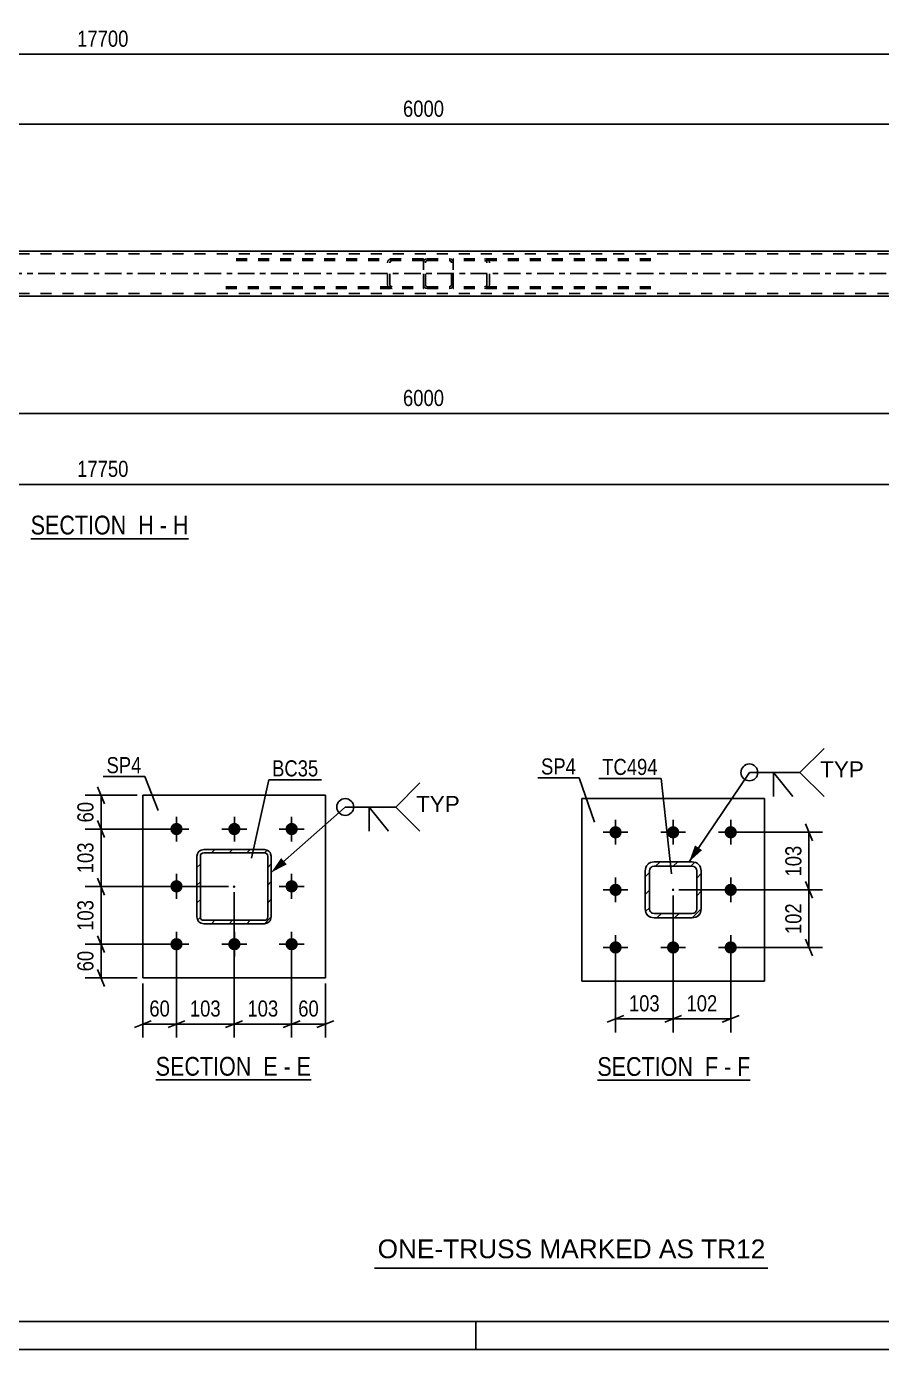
# Model space of a CAD drawing. Header units: millimetres. Extents: x -75 to 766, y -422 to 172.
# Drawn here: x 265.7 to 417.9, y -422.4 to -186.9 of the extents above; entities that cross this region are included whole.
import ezdxf

# ---------------------------------------------------------------- set-up
doc = ezdxf.new("R2010")
doc.units = ezdxf.units.MM
doc.linetypes.add('DXK_LINE_DOT2', pattern=[3.9198, 1.9599, -1.9599])
doc.linetypes.add('DXK_LINE_DOT3', pattern=[5.9187, 2.979, -0.9799, 0.9799, -0.9799])
doc.styles.add('Arial', font='ARIAL.TTF', dxfattribs={"height": 0.2})
doc.styles.add('Arial Narrow', font='ARIALN.TTF', dxfattribs={"height": 0.2})

# ---------------------------------------------------------------- blocks, each defined once
blk = doc.blocks.new('Unknown-386048478-15116')
at = {"color": 5, "linetype": 'Continuous'}
for p, q in [((-70.36, -417.4), (760.64, -417.4)), ((345.64, -422.4), (345.64, -417.4)), ((-75.36, -422.4), (765.64, -422.4))]:
    blk.add_line(p, q, dxfattribs=at)
blk = doc.blocks.new('Unknown-386048478-62317')
at = {"color": 7, "linetype": 'Continuous'}
blk.add_line((327.64, -407.9), (397.64, -407.9), dxfattribs=at)
at = {"color": 7, "style": 'Arial'}
blk.add_text('ONE-TRUSS MARKED AS TR12', height=3.3428, dxfattribs=at).set_placement((328.18, -406.15))
blk = doc.blocks.new('Unknown-386048478-12 - 61359')
at = {"color": 6, "linetype": 'Continuous'}
blk.add_line((367.3, -374.45), (394.51, -374.45), dxfattribs=at)
at = {"color": 0, "linetype": 'Continuous'}
blk.add_wipeout([(385.4, -373.7), (385.4, -370.2), (367.3, -370.2), (367.3, -373.7)], dxfattribs=at)
at = {"color": 7, "linetype": 'Continuous', "style": 'Arial Narrow'}
blk.add_text('SECTION ', height=3.34, dxfattribs=at).set_placement((367.3, -373.7))
at = {"color": 0, "linetype": 'Continuous'}
blk.add_wipeout([(388.8, -373.7), (388.8, -370.2), (386.45, -370.2), (386.45, -373.7)], dxfattribs=at)
at = {"color": 7, "linetype": 'Continuous', "style": 'Arial Narrow'}
blk.add_text('F', height=3.34, dxfattribs=at).set_placement((386.45, -373.7))
at = {"color": 0, "linetype": 'Continuous'}
blk.add_wipeout([(391.12, -373.7), (391.12, -370.2), (389.85, -370.2), (389.85, -373.7)], dxfattribs=at)
at = {"color": 7, "linetype": 'Continuous', "style": 'Arial Narrow'}
blk.add_text('-', height=3.34, dxfattribs=at).set_placement((389.85, -373.7))
at = {"color": 0, "linetype": 'Continuous'}
blk.add_wipeout([(394.51, -373.7), (394.51, -370.2), (392.17, -370.2), (392.17, -373.7)], dxfattribs=at)
at = {"color": 7, "linetype": 'Continuous', "style": 'Arial Narrow'}
blk.add_text('F', height=3.34, dxfattribs=at).set_placement((392.17, -373.7))
blk = doc.blocks.new('Unknown-386048478-15 - 45279')
at = {"color": 6, "linetype": 'Continuous'}
blk.add_line((288.69, -374.41), (316.34, -374.41), dxfattribs=at)
at = {"color": 0, "linetype": 'Continuous'}
blk.add_wipeout([(306.8, -373.66), (306.8, -370.16), (288.69, -370.16), (288.69, -373.66)], dxfattribs=at)
at = {"color": 7, "linetype": 'Continuous', "style": 'Arial Narrow'}
blk.add_text('SECTION ', height=3.34, dxfattribs=at).set_placement((288.69, -373.66))
at = {"color": 0, "linetype": 'Continuous'}
blk.add_wipeout([(310.4, -373.66), (310.4, -370.16), (307.85, -370.16), (307.85, -373.66)], dxfattribs=at)
at = {"color": 7, "linetype": 'Continuous', "style": 'Arial Narrow'}
blk.add_text('E', height=3.34, dxfattribs=at).set_placement((307.85, -373.66))
at = {"color": 0, "linetype": 'Continuous'}
blk.add_wipeout([(312.73, -373.66), (312.73, -370.16), (311.45, -370.16), (311.45, -373.66)], dxfattribs=at)
at = {"color": 7, "linetype": 'Continuous', "style": 'Arial Narrow'}
blk.add_text('-', height=3.34, dxfattribs=at).set_placement((311.45, -373.66))
at = {"color": 0, "linetype": 'Continuous'}
blk.add_wipeout([(316.34, -373.66), (316.34, -370.16), (313.78, -370.16), (313.78, -373.66)], dxfattribs=at)
at = {"color": 7, "linetype": 'Continuous', "style": 'Arial Narrow'}
blk.add_text('E', height=3.34, dxfattribs=at).set_placement((313.78, -373.66))
blk = doc.blocks.new('Unknown-386048478-20 - 48412')
at = {"color": 6, "linetype": 'Continuous'}
blk.add_line((266.43, -278.08), (294.5, -278.08), dxfattribs=at)
at = {"color": 0, "linetype": 'Continuous'}
blk.add_wipeout([(284.54, -277.33), (284.54, -273.83), (266.43, -273.83), (266.43, -277.33)], dxfattribs=at)
at = {"color": 7, "linetype": 'Continuous', "style": 'Arial Narrow'}
blk.add_text('SECTION ', height=3.34, dxfattribs=at).set_placement((266.43, -277.33))
at = {"color": 0, "linetype": 'Continuous'}
blk.add_wipeout([(288.36, -277.33), (288.36, -273.83), (285.59, -273.83), (285.59, -277.33)], dxfattribs=at)
at = {"color": 7, "linetype": 'Continuous', "style": 'Arial Narrow'}
blk.add_text('H', height=3.34, dxfattribs=at).set_placement((285.59, -277.33))
at = {"color": 0, "linetype": 'Continuous'}
blk.add_wipeout([(290.68, -277.33), (290.68, -273.83), (289.41, -273.83), (289.41, -277.33)], dxfattribs=at)
at = {"color": 7, "linetype": 'Continuous', "style": 'Arial Narrow'}
blk.add_text('-', height=3.34, dxfattribs=at).set_placement((289.41, -277.33))
at = {"color": 0, "linetype": 'Continuous'}
blk.add_wipeout([(294.5, -277.33), (294.5, -273.83), (291.73, -273.83), (291.73, -277.33)], dxfattribs=at)
at = {"color": 7, "linetype": 'Continuous', "style": 'Arial Narrow'}
blk.add_text('H', height=3.34, dxfattribs=at).set_placement((291.73, -277.33))
blk = doc.blocks.new('Part-386048478-61406 - 61359')
at = {"linetype": 'Continuous'}
h = blk.add_hatch(dxfattribs=at)
h.set_pattern_fill('', scale=0.7, style=0, pattern_type=0)
h.set_pattern_definition([(45, (384.1773, -345.5899), (-1.57154, 1.57154), [])])
h.paths.add_polyline_path([(377.38, -345.59), (384.18, -345.59), (384.79, -345.47), (385.31, -345.12), (385.66, -344.6), (385.78, -343.99), (385.78, -337.19), (385.66, -336.58), (385.31, -336.06), (384.79, -335.71), (384.18, -335.59), (377.38, -335.59), (376.76, -335.71), (376.25, -336.06), (375.9, -336.58), (375.78, -337.19), (375.78, -343.99), (375.9, -344.6), (376.25, -345.12), (376.76, -345.47)])
h.paths.add_polyline_path([(376.64, -344.3), (376.58, -343.99), (376.58, -337.19), (376.64, -336.88), (376.81, -336.62), (377.07, -336.45), (377.38, -336.39), (384.18, -336.39), (384.48, -336.45), (384.74, -336.62), (384.92, -336.88), (384.98, -337.19), (384.98, -343.99), (384.92, -344.3), (384.74, -344.56), (384.48, -344.73), (384.18, -344.79), (377.38, -344.79), (377.07, -344.73), (376.81, -344.56)])
blk.add_hatch(color=246, dxfattribs=at).paths.add_polyline_path([(380.78, -340.69, -1), (380.78, -340.49, -1)])
at = {"color": 7, "linetype": 'DXK_LINE_DOT2'}
for p, q in [((375.78, -337.19), (375.9, -336.58)), ((376.76, -335.71), (377.38, -335.59)), ((377.38, -336.39), (377.07, -336.45)), ((377.38, -335.59), (384.18, -335.59)), ((377.38, -336.39), (384.18, -336.39)), ((384.18, -335.59), (384.79, -335.71)), ((384.48, -336.45), (384.18, -336.39)), ((385.66, -336.58), (385.78, -337.19)), ((375.78, -343.99), (375.78, -337.19)), ((376.64, -336.88), (376.58, -337.19)), ((376.58, -343.99), (376.58, -337.19)), ((384.98, -337.19), (384.92, -336.88)), ((384.98, -343.99), (384.98, -337.19)), ((385.78, -343.99), (385.78, -337.19)), ((375.9, -344.6), (375.78, -343.99)), ((376.58, -343.99), (376.64, -344.3)), ((377.38, -345.59), (376.76, -345.47)), ((377.07, -344.73), (377.38, -344.79)), ((377.38, -344.79), (384.18, -344.79)), ((377.38, -345.59), (384.18, -345.59)), ((384.18, -344.79), (384.48, -344.73)), ((384.79, -345.47), (384.18, -345.59)), ((384.92, -344.3), (384.98, -343.99)), ((385.78, -343.99), (385.66, -344.6))]:
    blk.add_line(p, q, dxfattribs=at)
at = {"color": 2, "linetype": 'Continuous'}
for p, q in [((375.9, -336.58), (375.78, -337.19)), ((377.38, -335.59), (376.76, -335.71)), ((377.07, -336.45), (377.38, -336.39)), ((377.38, -335.59), (384.18, -335.59)), ((377.38, -336.39), (384.18, -336.39)), ((384.79, -335.71), (384.18, -335.59)), ((384.18, -336.39), (384.48, -336.45)), ((385.78, -337.19), (385.66, -336.58)), ((375.78, -343.99), (375.78, -337.19)), ((376.58, -337.19), (376.64, -336.88)), ((376.58, -343.99), (376.58, -337.19)), ((384.92, -336.88), (384.98, -337.19)), ((384.98, -343.99), (384.98, -337.19)), ((385.78, -343.99), (385.78, -337.19)), ((375.78, -343.99), (375.9, -344.6)), ((376.64, -344.3), (376.58, -343.99)), ((376.76, -345.47), (377.38, -345.59)), ((377.38, -344.79), (377.07, -344.73)), ((377.38, -344.79), (384.18, -344.79)), ((377.38, -345.59), (384.18, -345.59)), ((384.48, -344.73), (384.18, -344.79)), ((384.18, -345.59), (384.79, -345.47)), ((384.98, -343.99), (384.92, -344.3)), ((385.66, -344.6), (385.78, -343.99))]:
    blk.add_line(p, q, dxfattribs=at)
at = {"color": 7, "linetype": 'DXK_LINE_DOT3'}
blk.add_line((380.78, -340.59), (380.78, -340.59), dxfattribs=at)
at = {"color": 246, "linetype": 'DXK_LINE_DOT2'}
blk.add_line((380.78, -340.59), (380.78, -340.59), dxfattribs=at)
at = {"color": 246, "linetype": 'Continuous'}
blk.add_circle((380.78, -340.59), 0.1, dxfattribs=at)
at = {"color": 7, "linetype": 'DXK_LINE_DOT2'}
for centre, radius, start, end in [((377.38, -337.19), 1.6, 112.5, 157.5), ((377.38, -337.19), 0.8, 112.5, 157.5), ((384.18, -337.19), 0.8, 22.5, 67.5), ((384.18, -337.19), 1.6, 22.5, 67.5), ((377.38, -343.99), 1.6, 202.5, 247.5), ((377.38, -343.99), 0.8, 202.5, 247.5), ((384.18, -343.99), 0.8, 292.5, 337.5), ((384.18, -343.99), 1.6, 292.5, 337.5)]:
    blk.add_arc(centre, radius, start, end, dxfattribs=at)
at = {"color": 2, "linetype": 'Continuous'}
for centre, radius, start, end in [((377.38, -337.19), 1.6, 112.5, 157.5), ((377.38, -337.19), 0.8, 112.5, 157.5), ((384.18, -337.19), 0.8, 22.5, 67.5), ((384.18, -337.19), 1.6, 22.5, 67.5), ((377.38, -343.99), 1.6, 202.5, 247.5), ((377.38, -343.99), 0.8, 202.5, 247.5), ((384.18, -343.99), 0.8, 292.5, 337.5), ((384.18, -343.99), 1.6, 292.5, 337.5)]:
    blk.add_arc(centre, radius, start, end, dxfattribs=at)
blk = doc.blocks.new('Part-386048478-61427 - 61359')
at = {"color": 2, "linetype": 'Continuous'}
for p, q in [((364.53, -324.34), (397.03, -324.34)), ((364.53, -356.84), (364.53, -324.34)), ((397.03, -324.34), (397.03, -356.84)), ((397.03, -356.84), (364.53, -356.84))]:
    blk.add_line(p, q, dxfattribs=at)
blk = doc.blocks.new('Bolt-386048478-61504 - 61359')
at = {"linetype": 'Continuous'}
for points in [[(370.53, -329.24, -1), (370.53, -331.44, -1)], [(380.78, -329.24, -1), (380.78, -331.44, -1)], [(391.03, -329.24, -1), (391.03, -331.44, -1)], [(370.53, -339.49, -1), (370.53, -341.69, -1)], [(391.03, -339.49, -1), (391.03, -341.69, -1)], [(370.53, -349.74, -1), (370.53, -351.94, -1)], [(380.78, -349.74, -1), (380.78, -351.94, -1)], [(391.03, -349.74, -1), (391.03, -351.94, -1)]]:
    blk.add_hatch(color=1, dxfattribs=at).paths.add_polyline_path(points)
at = {"color": 1, "linetype": 'Continuous'}
for p, q in [((370.53, -332.54), (370.53, -328.14)), ((380.78, -332.54), (380.78, -328.14)), ((391.03, -332.54), (391.03, -328.14)), ((368.33, -330.34), (372.73, -330.34)), ((378.58, -330.34), (382.98, -330.34)), ((388.83, -330.34), (393.23, -330.34)), ((370.53, -342.79), (370.53, -338.39)), ((391.03, -342.79), (391.03, -338.39)), ((368.33, -340.59), (372.73, -340.59)), ((388.83, -340.59), (393.23, -340.59)), ((368.33, -350.84), (372.73, -350.84)), ((370.53, -353.04), (370.53, -348.64)), ((378.58, -350.84), (382.98, -350.84)), ((380.78, -353.04), (380.78, -348.64)), ((388.83, -350.84), (393.23, -350.84)), ((391.03, -353.04), (391.03, -348.64))]:
    blk.add_line(p, q, dxfattribs=at)
blk = doc.blocks.new('Bolt-386048478-45463 - 45279')
at = {"linetype": 'Continuous'}
for points in [[(292.38, -328.66, -1), (292.38, -330.86, -1)], [(302.68, -328.66, -1), (302.68, -330.86, -1)], [(312.88, -328.66, -1), (312.88, -330.86, -1)], [(292.38, -338.86, -1), (292.38, -341.06, -1)], [(312.88, -338.86, -1), (312.88, -341.06, -1)], [(292.38, -349.16, -1), (292.38, -351.36, -1)], [(302.68, -349.16, -1), (302.68, -351.36, -1)], [(312.88, -349.16, -1), (312.88, -351.36, -1)]]:
    blk.add_hatch(color=1, dxfattribs=at).paths.add_polyline_path(points)
at = {"color": 1, "linetype": 'Continuous'}
for p, q in [((292.38, -331.96), (292.38, -327.56)), ((302.68, -331.96), (302.68, -327.56)), ((312.88, -331.96), (312.88, -327.56)), ((290.18, -329.76), (294.58, -329.76)), ((300.48, -329.76), (304.88, -329.76)), ((310.68, -329.76), (315.08, -329.76)), ((292.38, -342.16), (292.38, -337.76)), ((312.88, -342.16), (312.88, -337.76)), ((290.18, -339.96), (294.58, -339.96)), ((310.68, -339.96), (315.08, -339.96)), ((292.38, -352.46), (292.38, -348.06)), ((302.68, -352.46), (302.68, -348.06)), ((312.88, -352.46), (312.88, -348.06)), ((290.18, -350.26), (294.58, -350.26)), ((300.48, -350.26), (304.88, -350.26)), ((310.68, -350.26), (315.08, -350.26))]:
    blk.add_line(p, q, dxfattribs=at)
blk = doc.blocks.new('Part-386048478-45296 - 45279')
at = {"linetype": 'Continuous'}
h = blk.add_hatch(dxfattribs=at)
h.set_pattern_fill('', scale=0.7, style=0, pattern_type=0)
h.set_pattern_definition([(45, (308.028, -346.6136), (-1.57154, 1.57154), [])])
h.paths.add_polyline_path([(297.23, -346.61), (308.03, -346.61), (308.49, -346.52), (308.88, -346.26), (309.14, -345.87), (309.23, -345.41), (309.23, -334.61), (309.14, -334.15), (308.88, -333.77), (308.49, -333.5), (308.03, -333.41), (297.23, -333.41), (296.77, -333.5), (296.38, -333.77), (296.12, -334.15), (296.03, -334.61), (296.03, -345.41), (296.12, -345.87), (296.38, -346.26), (296.77, -346.52)])
h.paths.add_polyline_path([(296.67, -345.64), (296.63, -345.41), (296.63, -334.61), (296.67, -334.38), (296.8, -334.19), (297, -334.06), (297.23, -334.01), (308.03, -334.01), (308.26, -334.06), (308.45, -334.19), (308.58, -334.38), (308.63, -334.61), (308.63, -345.41), (308.58, -345.64), (308.45, -345.84), (308.26, -345.97), (308.03, -346.01), (297.23, -346.01), (297, -345.97), (296.8, -345.84)])
blk.add_hatch(color=30, dxfattribs=at).paths.add_polyline_path([(302.63, -340.11, -1), (302.63, -339.91, -1)])
at = {"color": 7, "linetype": 'DXK_LINE_DOT2'}
for p, q in [((296.03, -334.61), (296.12, -334.15)), ((296.67, -334.38), (296.63, -334.61)), ((296.8, -334.19), (296.67, -334.38)), ((296.77, -333.5), (297.23, -333.41)), ((297, -334.06), (296.8, -334.19)), ((297.23, -334.01), (297, -334.06)), ((297.23, -333.41), (308.03, -333.41)), ((297.23, -334.01), (308.03, -334.01)), ((308.03, -333.41), (308.49, -333.5)), ((308.26, -334.06), (308.03, -334.01)), ((308.45, -334.19), (308.26, -334.06)), ((308.58, -334.38), (308.45, -334.19)), ((308.63, -334.61), (308.58, -334.38)), ((309.14, -334.15), (309.23, -334.61)), ((296.03, -345.41), (296.03, -334.61)), ((296.63, -334.61), (296.63, -345.41)), ((308.63, -345.41), (308.63, -334.61)), ((309.23, -345.41), (309.23, -334.61)), ((296.12, -345.87), (296.03, -345.41)), ((296.63, -345.41), (296.67, -345.64)), ((296.67, -345.64), (296.8, -345.84)), ((296.8, -345.84), (297, -345.97)), ((297, -345.97), (297.23, -346.01)), ((297.23, -346.01), (308.03, -346.01)), ((308.03, -346.01), (308.26, -345.97)), ((308.26, -345.97), (308.45, -345.84)), ((308.45, -345.84), (308.58, -345.64)), ((308.58, -345.64), (308.63, -345.41)), ((309.23, -345.41), (309.14, -345.87)), ((297.23, -346.61), (296.77, -346.52)), ((297.23, -346.61), (308.03, -346.61)), ((308.49, -346.52), (308.03, -346.61))]:
    blk.add_line(p, q, dxfattribs=at)
at = {"color": 2, "linetype": 'Continuous'}
for p, q in [((296.12, -334.15), (296.03, -334.61)), ((296.63, -334.61), (296.67, -334.38)), ((296.67, -334.38), (296.8, -334.19)), ((297.23, -333.41), (296.77, -333.5)), ((296.8, -334.19), (297, -334.06)), ((297, -334.06), (297.23, -334.01)), ((297.23, -333.41), (308.03, -333.41)), ((297.23, -334.01), (308.03, -334.01)), ((308.49, -333.5), (308.03, -333.41)), ((308.03, -334.01), (308.26, -334.06)), ((308.26, -334.06), (308.45, -334.19)), ((308.45, -334.19), (308.58, -334.38)), ((308.58, -334.38), (308.63, -334.61)), ((309.23, -334.61), (309.14, -334.15)), ((296.03, -345.41), (296.03, -334.61)), ((296.63, -345.41), (296.63, -334.61)), ((308.63, -345.41), (308.63, -334.61)), ((309.23, -345.41), (309.23, -334.61)), ((296.03, -345.41), (296.12, -345.87)), ((296.67, -345.64), (296.63, -345.41)), ((296.8, -345.84), (296.67, -345.64)), ((297, -345.97), (296.8, -345.84)), ((297.23, -346.01), (297, -345.97)), ((297.23, -346.01), (308.03, -346.01)), ((308.26, -345.97), (308.03, -346.01)), ((308.45, -345.84), (308.26, -345.97)), ((308.58, -345.64), (308.45, -345.84)), ((308.63, -345.41), (308.58, -345.64)), ((309.14, -345.87), (309.23, -345.41)), ((296.77, -346.52), (297.23, -346.61)), ((297.23, -346.61), (308.03, -346.61)), ((308.03, -346.61), (308.49, -346.52))]:
    blk.add_line(p, q, dxfattribs=at)
at = {"color": 7, "linetype": 'DXK_LINE_DOT3'}
blk.add_line((302.63, -340.01), (302.63, -340.01), dxfattribs=at)
at = {"color": 30, "linetype": 'DXK_LINE_DOT3'}
blk.add_line((302.63, -340.01), (302.63, -340.01), dxfattribs=at)
at = {"color": 30, "linetype": 'Continuous'}
blk.add_circle((302.63, -340.01), 0.1, dxfattribs=at)
at = {"color": 7, "linetype": 'DXK_LINE_DOT2'}
for centre, start, end in [((297.23, -334.61), 112.5, 157.5), ((308.03, -334.61), 22.5, 67.5), ((297.23, -345.41), 202.5, 247.5), ((308.03, -345.41), 292.5, 337.5)]:
    blk.add_arc(centre, 1.2, start, end, dxfattribs=at)
at = {"color": 2, "linetype": 'Continuous'}
for centre, start, end in [((297.23, -334.61), 112.5, 157.5), ((308.03, -334.61), 22.5, 67.5), ((297.23, -345.41), 202.5, 247.5), ((308.03, -345.41), 292.5, 337.5)]:
    blk.add_arc(centre, 1.2, start, end, dxfattribs=at)
blk = doc.blocks.new('Part-386048478-45323 - 45279')
at = {"color": 2, "linetype": 'Continuous'}
for p, q in [((286.38, -356.26), (286.38, -323.76)), ((286.38, -323.76), (318.88, -323.76)), ((318.88, -323.76), (318.88, -356.26)), ((318.88, -356.26), (286.38, -356.26))]:
    blk.add_line(p, q, dxfattribs=at)
blk = doc.blocks.new('Part-386048478-48423 - 48412')
at = {"color": 7, "linetype": 'DXK_LINE_DOT2'}
for p, q in [((337, -228.27), (336.76, -228.32)), ((337, -228.27), (341, -228.27)), ((341.24, -228.32), (341, -228.27)), ((336.41, -228.67), (336.36, -228.91)), ((336.36, -232.91), (336.36, -228.91)), ((336.68, -228.91), (336.7, -228.79)), ((336.68, -232.91), (336.68, -228.91)), ((336.88, -228.62), (337, -228.59)), ((337, -228.59), (341, -228.59)), ((341, -228.59), (341.12, -228.62)), ((341.3, -228.79), (341.32, -228.91)), ((341.32, -232.91), (341.32, -228.91)), ((341.64, -228.91), (341.59, -228.67)), ((341.64, -232.91), (341.64, -228.91)), ((336.36, -232.91), (336.41, -233.16)), ((336.7, -233.04), (336.68, -232.91)), ((341.32, -232.91), (341.3, -233.04)), ((341.59, -233.16), (341.64, -232.91)), ((336.76, -233.51), (337, -233.55)), ((337, -233.23), (336.88, -233.21)), ((337, -233.23), (341, -233.23)), ((337, -233.55), (341, -233.55)), ((341.12, -233.21), (341, -233.23)), ((341, -233.55), (341.24, -233.51))]:
    blk.add_line(p, q, dxfattribs=at)
for centre, radius, start, end in [((337, -228.91), 0.64, 112.5, 157.5), ((341, -228.91), 0.64, 22.5, 67.5), ((337, -228.91), 0.32, 112.5, 157.5), ((341, -228.91), 0.32, 22.5, 67.5), ((337, -232.91), 0.32, 202.5, 247.5), ((341, -232.91), 0.32, 292.5, 337.5), ((337, -232.91), 0.64, 202.5, 247.5), ((341, -232.91), 0.64, 292.5, 337.5)]:
    blk.add_arc(centre, radius, start, end, dxfattribs=at)
blk = doc.blocks.new('Part-386048478-48418 - 48412')
at = {"color": 7, "linetype": 'DXK_LINE_DOT2'}
for p, q in [((341.7, -228.27), (341.64, -228.28)), ((341.64, -228.28), (341.64, -233.55)), ((376.83, -228.27), (341.7, -228.27)), ((347.54, -228.32), (347.2, -228.27)), ((341.7, -228.59), (341.64, -228.6)), ((376.83, -228.59), (341.7, -228.59)), ((347.2, -228.59), (347.37, -228.62)), ((347.61, -228.79), (347.64, -228.91)), ((347.64, -232.91), (347.64, -228.91)), ((348.08, -228.91), (348.01, -228.67)), ((348.08, -232.91), (348.08, -228.91)), ((347.64, -232.91), (347.61, -233.04)), ((348.01, -233.16), (348.08, -232.91)), ((341.64, -233.23), (341.7, -233.23)), ((341.7, -233.55), (341.64, -233.55)), ((376.83, -233.23), (341.7, -233.23)), ((376.83, -233.55), (341.7, -233.55)), ((347.37, -233.21), (347.2, -233.23)), ((347.2, -233.55), (347.54, -233.51))]:
    blk.add_line(p, q, dxfattribs=at)
for centre, radius, start, end in [((347.33, -229.1), 0.802, 32.4365, 75.4619), ((347.27, -229.01), 0.401, 32.4365, 75.4619), ((347.27, -232.82), 0.401, 284.5381, 327.5635), ((347.33, -232.73), 0.802, 284.5381, 327.5635)]:
    blk.add_arc(centre, radius, start, end, dxfattribs=at)
blk = doc.blocks.new('Part-386048478-48492 - 48412')
at = {"color": 7, "linetype": 'DXK_LINE_DOT2'}
for p, q in [((587.64, -227.39), (-40, -227.39)), ((587.64, -226.91), (-23.61, -226.91)), ((587.64, -234.43), (-40, -234.43)), ((587.64, -234.91), (-23.61, -234.91))]:
    blk.add_line(p, q, dxfattribs=at)
at = {"color": 2, "linetype": 'Continuous'}
for p, q in [((456.45, -226.91), (221.61, -226.91)), ((456.39, -234.91), (221.61, -234.91))]:
    blk.add_line(p, q, dxfattribs=at)
at = {"color": 7, "linetype": 'DXK_LINE_DOT3'}
blk.add_line((-40, -230.91), (587.64, -230.91), dxfattribs=at)
blk = doc.blocks.new('Part-386048478-48436 - 48412')
at = {"color": 7, "linetype": 'DXK_LINE_DOT2'}
for p, q in [((336.3, -228.27), (301.17, -228.27)), ((330.8, -228.27), (330.46, -228.32)), ((336.36, -228.28), (336.3, -228.27)), ((336.36, -228.28), (336.36, -233.55)), ((336.3, -228.59), (301.17, -228.59)), ((329.99, -228.67), (329.92, -228.91)), ((329.92, -232.91), (329.92, -228.91)), ((330.36, -228.91), (330.39, -228.79)), ((330.36, -232.91), (330.36, -228.91)), ((330.63, -228.62), (330.8, -228.59)), ((336.3, -228.59), (336.36, -228.6)), ((329.92, -232.91), (329.99, -233.16)), ((330.39, -233.04), (330.36, -232.91)), ((301.17, -233.23), (336.3, -233.23)), ((301.17, -233.55), (336.3, -233.55)), ((330.46, -233.51), (330.8, -233.55)), ((330.8, -233.23), (330.63, -233.21)), ((336.3, -233.23), (336.36, -233.23)), ((336.3, -233.55), (336.36, -233.55))]:
    blk.add_line(p, q, dxfattribs=at)
for centre, radius, start, end in [((330.67, -229.1), 0.802, 104.5381, 147.5635), ((330.73, -229.01), 0.401, 104.5381, 147.5635), ((330.73, -232.82), 0.401, 212.4365, 255.4619), ((330.67, -232.73), 0.802, 212.4365, 255.4619)]:
    blk.add_arc(centre, radius, start, end, dxfattribs=at)
blk = doc.blocks.new('StraightDimension-386048478-61655 - 61359')
at = {"color": 7, "linetype": 'Continuous'}
for p, q in [((404.36, -328.84), (405.56, -331.84)), ((392.03, -330.34), (407.36, -330.34)), ((404.96, -340.59), (404.96, -330.34)), ((405.56, -342.09), (404.36, -339.09)), ((381.78, -340.59), (407.36, -340.59))]:
    blk.add_line(p, q, dxfattribs=at)
at = {"color": 0}
blk.add_wipeout([(404.21, -332.12), (400.01, -332.12), (400.01, -338.81), (404.21, -338.81)], dxfattribs=at)
at = {"color": 3, "style": 'Arial Narrow'}
blk.add_text('103', height=2.863, rotation=90.0002, dxfattribs=at).set_placement((403.61, -338.21))
blk = doc.blocks.new('StraightDimension-386048478-61656 - 61359')
at = {"color": 7, "linetype": 'Continuous'}
for p, q in [((404.36, -339.09), (405.56, -342.09)), ((381.78, -340.59), (407.36, -340.59)), ((404.96, -350.84), (404.96, -340.59)), ((392.03, -350.84), (407.36, -350.84)), ((405.56, -352.34), (404.36, -349.34))]:
    blk.add_line(p, q, dxfattribs=at)
at = {"color": 0}
blk.add_wipeout([(404.21, -342.37), (400.01, -342.37), (400.01, -349.06), (404.21, -349.06)], dxfattribs=at)
at = {"color": 3, "style": 'Arial Narrow'}
blk.add_text('102', height=2.863, rotation=90.0002, dxfattribs=at).set_placement((403.61, -348.46))
blk = doc.blocks.new('StraightDimension-386048478-61686 - 61359')
at = {"color": 7, "linetype": 'Continuous'}
for p, q in [((380.78, -341.59), (380.78, -365.96)), ((391.03, -351.84), (391.03, -365.96)), ((379.28, -364.16), (382.28, -362.96)), ((380.78, -363.56), (391.03, -363.56)), ((392.53, -362.96), (389.53, -364.16))]:
    blk.add_line(p, q, dxfattribs=at)
at = {"color": 0}
blk.add_wipeout([(389.24, -362.81), (389.24, -358.61), (382.56, -358.61), (382.56, -362.81)], dxfattribs=at)
at = {"color": 3, "style": 'Arial Narrow'}
blk.add_text('102', height=2.863, dxfattribs=at).set_placement((383.16, -362.21))
blk = doc.blocks.new('StraightDimension-386048478-61687 - 61359')
at = {"color": 7, "linetype": 'Continuous'}
for p, q in [((380.78, -341.59), (380.78, -365.96)), ((370.53, -351.84), (370.53, -365.96)), ((369.03, -364.16), (372.03, -362.96)), ((370.53, -363.56), (380.78, -363.56)), ((382.28, -362.96), (379.28, -364.16))]:
    blk.add_line(p, q, dxfattribs=at)
at = {"color": 0}
blk.add_wipeout([(378.99, -362.81), (378.99, -358.61), (372.31, -358.61), (372.31, -362.81)], dxfattribs=at)
at = {"color": 3, "style": 'Arial Narrow'}
blk.add_text('103', height=2.863, dxfattribs=at).set_placement((372.91, -362.21))
blk = doc.blocks.new('StraightDimension-386048478-61737 - 45279')
at = {"color": 7, "linetype": 'Continuous'}
for p, q in [((302.63, -341.01), (302.63, -366.89)), ((292.38, -351.26), (292.38, -366.89)), ((290.88, -365.09), (293.88, -363.89)), ((292.38, -364.49), (302.63, -364.49)), ((304.13, -363.89), (301.13, -365.09))]:
    blk.add_line(p, q, dxfattribs=at)
at = {"color": 0}
blk.add_wipeout([(300.85, -363.74), (300.85, -359.54), (294.16, -359.54), (294.16, -363.74)], dxfattribs=at)
at = {"color": 3, "style": 'Arial Narrow'}
blk.add_text('103', height=2.863, dxfattribs=at).set_placement((294.76, -363.14))
blk = doc.blocks.new('StraightDimension-386048478-61735 - 45279')
at = {"color": 7, "linetype": 'Continuous'}
for p, q in [((312.88, -351.26), (312.88, -366.89)), ((318.88, -357.26), (318.88, -366.89)), ((311.38, -365.09), (314.38, -363.89)), ((312.88, -364.49), (318.88, -364.49)), ((320.38, -363.89), (317.38, -365.09))]:
    blk.add_line(p, q, dxfattribs=at)
at = {"color": 0}
blk.add_wipeout([(318.31, -363.74), (318.31, -359.54), (313.45, -359.54), (313.45, -363.74)], dxfattribs=at)
at = {"color": 3, "style": 'Arial Narrow'}
blk.add_text('60', height=2.863, dxfattribs=at).set_placement((314.05, -363.14))
blk = doc.blocks.new('StraightDimension-386048478-61736 - 45279')
at = {"color": 7, "linetype": 'Continuous'}
for p, q in [((302.63, -341.01), (302.63, -366.89)), ((312.88, -351.26), (312.88, -366.89)), ((301.13, -365.09), (304.13, -363.89)), ((302.63, -364.49), (312.88, -364.49)), ((314.38, -363.89), (311.38, -365.09))]:
    blk.add_line(p, q, dxfattribs=at)
at = {"color": 0}
blk.add_wipeout([(311.1, -363.74), (311.1, -359.54), (304.41, -359.54), (304.41, -363.74)], dxfattribs=at)
at = {"color": 3, "style": 'Arial Narrow'}
blk.add_text('103', height=2.863, dxfattribs=at).set_placement((305.01, -363.14))
blk = doc.blocks.new('StraightDimension-386048478-61802 - 45279')
at = {"color": 7, "linetype": 'Continuous'}
for p, q in [((278.35, -322.26), (279.55, -325.26)), ((285.38, -323.76), (276.1, -323.76)), ((278.95, -329.76), (278.95, -323.76)), ((279.55, -331.26), (278.35, -328.26)), ((291.38, -329.76), (276.1, -329.76))]:
    blk.add_line(p, q, dxfattribs=at)
at = {"color": 0}
blk.add_wipeout([(278.2, -324.34), (274, -324.34), (274, -329.19), (278.2, -329.19)], dxfattribs=at)
at = {"color": 3, "style": 'Arial Narrow'}
blk.add_text('60', height=2.863, rotation=90.0002, dxfattribs=at).set_placement((277.6, -328.59))
blk = doc.blocks.new('StraightDimension-386048478-61738 - 45279')
at = {"color": 7, "linetype": 'Continuous'}
for p, q in [((292.38, -351.26), (292.38, -366.89)), ((286.38, -357.26), (286.38, -366.89)), ((284.88, -365.09), (287.88, -363.89)), ((286.38, -364.49), (292.38, -364.49)), ((293.88, -363.89), (290.88, -365.09))]:
    blk.add_line(p, q, dxfattribs=at)
at = {"color": 0}
blk.add_wipeout([(291.81, -363.74), (291.81, -359.54), (286.95, -359.54), (286.95, -363.74)], dxfattribs=at)
at = {"color": 3, "style": 'Arial Narrow'}
blk.add_text('60', height=2.863, dxfattribs=at).set_placement((287.55, -363.14))
blk = doc.blocks.new('StraightDimension-386048478-61803 - 45279')
at = {"color": 7, "linetype": 'Continuous'}
for p, q in [((278.35, -328.26), (279.55, -331.26)), ((291.38, -329.76), (276.1, -329.76)), ((278.95, -340.01), (278.95, -329.76)), ((279.55, -341.51), (278.35, -338.51)), ((301.63, -340.01), (276.1, -340.01))]:
    blk.add_line(p, q, dxfattribs=at)
at = {"color": 0}
blk.add_wipeout([(278.2, -331.55), (274, -331.55), (274, -338.23), (278.2, -338.23)], dxfattribs=at)
at = {"color": 3, "style": 'Arial Narrow'}
blk.add_text('103', height=2.863, rotation=90.0002, dxfattribs=at).set_placement((277.6, -337.63))
blk = doc.blocks.new('StraightDimension-386048478-61804 - 45279')
at = {"color": 7, "linetype": 'Continuous'}
for p, q in [((278.35, -338.51), (279.55, -341.51)), ((301.63, -340.01), (276.1, -340.01)), ((278.95, -350.26), (278.95, -340.01)), ((291.38, -350.26), (276.1, -350.26)), ((279.55, -351.76), (278.35, -348.76))]:
    blk.add_line(p, q, dxfattribs=at)
at = {"color": 0}
blk.add_wipeout([(278.2, -341.8), (274, -341.8), (274, -348.48), (278.2, -348.48)], dxfattribs=at)
at = {"color": 3, "style": 'Arial Narrow'}
blk.add_text('103', height=2.863, rotation=90.0002, dxfattribs=at).set_placement((277.6, -347.88))
blk = doc.blocks.new('StraightDimension-386048478-61805 - 45279')
at = {"color": 7, "linetype": 'Continuous'}
for p, q in [((291.38, -350.26), (276.1, -350.26)), ((278.35, -348.76), (279.55, -351.76)), ((278.95, -356.26), (278.95, -350.26)), ((279.55, -357.76), (278.35, -354.76)), ((285.38, -356.26), (276.1, -356.26))]:
    blk.add_line(p, q, dxfattribs=at)
at = {"color": 0}
blk.add_wipeout([(278.2, -350.84), (274, -350.84), (274, -355.69), (278.2, -355.69)], dxfattribs=at)
at = {"color": 3, "style": 'Arial Narrow'}
blk.add_text('60', height=2.863, rotation=90.0002, dxfattribs=at).set_placement((277.6, -355.09))
blk = doc.blocks.new('StraightDimension-386048478-49890 - 48412')
at = {"color": 7, "linetype": 'Continuous'}
for p, q in [((456.36, -214.8), (456.36, -193.89)), ((216.36, -214.8), (216.36, -195.72)), ((217.86, -203.73), (214.86, -204.93)), ((216.36, -204.33), (456.36, -204.33)), ((454.86, -204.93), (457.86, -203.73))]:
    blk.add_line(p, q, dxfattribs=at)
at = {"color": 0, "linetype": 'Continuous'}
blk.add_wipeout([(455.76, -193.29), (451.56, -193.29), (451.56, -203.63), (455.76, -203.63)], dxfattribs=at)
at = {"color": 0}
blk.add_wipeout([(340.62, -203.58), (340.62, -199.38), (332.1, -199.38), (332.1, -203.58)], dxfattribs=at)
at = {"color": 3, "linetype": 'Continuous', "style": 'Arial Narrow'}
blk.add_text('12409', height=2.863, rotation=90.0002, dxfattribs=at).set_placement((455.16, -203.03))
at = {"color": 3, "style": 'Arial Narrow'}
blk.add_text('6000', height=2.863, dxfattribs=at).set_placement((332.7, -202.98))
blk = doc.blocks.new('StraightDimension-386048478-54015 - 48412')
at = {"color": 7, "linetype": 'Continuous'}
blk.add_line((-40, -191.87), (598.54, -191.87), dxfattribs=at)
at = {"color": 0}
blk.add_wipeout([(284.44, -191.12), (284.44, -186.92), (274.1, -186.92), (274.1, -191.12)], dxfattribs=at)
at = {"color": 3, "style": 'Arial Narrow'}
blk.add_text('17700', height=2.863, dxfattribs=at).set_placement((274.7, -190.52))
blk = doc.blocks.new('StraightDimension-386048478-54083 - 48412')
at = {"color": 7, "linetype": 'Continuous'}
for p, q in [((216.36, -235.91), (216.36, -264.43)), ((456.36, -235.91), (456.36, -266.26)), ((217.86, -255.22), (214.86, -256.42)), ((216.36, -255.82), (456.36, -255.82)), ((454.86, -256.42), (457.86, -255.22))]:
    blk.add_line(p, q, dxfattribs=at)
at = {"color": 0}
blk.add_wipeout([(340.62, -255.07), (340.62, -250.87), (332.1, -250.87), (332.1, -255.07)], dxfattribs=at)
at = {"color": 0, "linetype": 'Continuous'}
blk.add_wipeout([(455.76, -256.52), (451.56, -256.52), (451.56, -266.86), (455.76, -266.86)], dxfattribs=at)
at = {"color": 3, "style": 'Arial Narrow'}
blk.add_text('6000', height=2.863, dxfattribs=at).set_placement((332.7, -254.47))
at = {"color": 3, "linetype": 'Continuous', "style": 'Arial Narrow'}
blk.add_text('12409', height=2.863, rotation=90.0002, dxfattribs=at).set_placement((455.16, -266.26))
blk = doc.blocks.new('StraightDimension-386048478-54117 - 48412')
at = {"color": 7, "linetype": 'Continuous'}
blk.add_line((-41, -268.43), (599.54, -268.43), dxfattribs=at)
at = {"color": 0}
blk.add_wipeout([(284.44, -267.68), (284.44, -263.48), (274.1, -263.48), (274.1, -267.68)], dxfattribs=at)
at = {"color": 3, "style": 'Arial Narrow'}
blk.add_text('17750', height=2.863, dxfattribs=at).set_placement((274.7, -267.08))
blk = doc.blocks.new('Mark-386048478-61865 - 61359')
at = {"color": 0}
blk.add_wipeout([(378.03, -320.14), (378.03, -317.14), (368.16, -317.14), (368.16, -320.14)], dxfattribs=at)
blk.add_wipeout([(378.03, -320.14), (378.03, -317.14), (368.16, -317.14), (368.16, -320.14)], dxfattribs=at)
at = {"color": 30, "linetype": 'Continuous'}
for p in [(367.56, -320.74), (380.47, -337.76)]:
    blk.add_line(p, (378.63, -320.74), dxfattribs=at)
at = {"color": 3, "style": 'Arial Narrow'}
blk.add_text('TC494', height=2.863, dxfattribs=at).set_placement((368.16, -320.14))
blk = doc.blocks.new('Mark-386048478-61868 - 61359')
at = {"color": 0}
blk.add_wipeout([(363.48, -320.05), (363.48, -317.05), (357.27, -317.05), (357.27, -320.05)], dxfattribs=at)
blk.add_wipeout([(363.48, -320.05), (363.48, -317.05), (357.27, -317.05), (357.27, -320.05)], dxfattribs=at)
at = {"color": 30, "linetype": 'Continuous'}
for p in [(356.67, -320.65), (366.77, -328.52)]:
    blk.add_line(p, (364.08, -320.65), dxfattribs=at)
at = {"color": 3, "style": 'Arial Narrow'}
blk.add_text('SP4', height=2.863, dxfattribs=at).set_placement((357.27, -320.05))
blk = doc.blocks.new('WeldMark-386048478-61910 - 61359')
at = {"linetype": 'Continuous'}
blk.add_hatch(color=30, dxfattribs=at).paths.add_polyline_path([(385.92, -333.52), (383.62, -335.59), (384.67, -332.68)])
at = {"color": 30, "linetype": 'Continuous'}
for p, q in [((383.62, -335.59), (394.35, -319.68)), ((394.35, -319.68), (403.35, -319.68))]:
    blk.add_line(p, q, dxfattribs=at)
at = {"color": 3, "linetype": 'Continuous'}
for q in [(402.06, -323.97), (398.64, -323.97)]:
    blk.add_line((398.64, -319.68), q, dxfattribs=at)
for start, end in [(90, 270), (270, 90)]:
    blk.add_arc((394.35, -319.68), 1.5, start, end, dxfattribs=at)
at = {"color": 0, "linetype": 'Continuous'}
blk.add_wipeout([(414.73, -320.58), (414.73, -317.58), (406.95, -317.58), (406.95, -320.58)], dxfattribs=at)
blk.add_wipeout([(414.73, -320.58), (414.73, -317.58), (406.95, -317.58), (406.95, -320.58)], dxfattribs=at)
at = {"color": 3, "linetype": 'Continuous'}
for q in [(407.64, -315.4), (407.64, -323.97)]:
    blk.add_line((403.35, -319.68), q, dxfattribs=at)
at = {"color": 3, "linetype": 'Continuous', "style": 'Arial'}
blk.add_text('TYP', height=2.865, dxfattribs=at).set_placement((406.95, -320.58))
blk = doc.blocks.new('WeldMark-386048478-51210 - 45279')
at = {"linetype": 'Continuous'}
blk.add_hatch(color=30, dxfattribs=at).paths.add_polyline_path([(312, -336.06), (309.25, -337.48), (311.01, -334.93)])
at = {"color": 30, "linetype": 'Continuous'}
for p, q in [((309.25, -337.48), (322.42, -325.84)), ((322.42, -325.84), (331.42, -325.84))]:
    blk.add_line(p, q, dxfattribs=at)
at = {"color": 3, "linetype": 'Continuous'}
for q in [(330.13, -330.13), (326.7, -330.13)]:
    blk.add_line((326.7, -325.84), q, dxfattribs=at)
for start, end in [(90, 270), (270, 90)]:
    blk.add_arc((322.42, -325.84), 1.5, start, end, dxfattribs=at)
at = {"color": 0, "linetype": 'Continuous'}
blk.add_wipeout([(342.79, -326.74), (342.79, -323.74), (335.02, -323.74), (335.02, -326.74)], dxfattribs=at)
blk.add_wipeout([(342.79, -326.74), (342.79, -323.74), (335.02, -323.74), (335.02, -326.74)], dxfattribs=at)
at = {"color": 3, "linetype": 'Continuous'}
for q in [(335.7, -321.56), (335.7, -330.13)]:
    blk.add_line((331.42, -325.84), q, dxfattribs=at)
at = {"color": 3, "linetype": 'Continuous', "style": 'Arial'}
blk.add_text('TYP', height=2.865, dxfattribs=at).set_placement((335.02, -326.74))
blk = doc.blocks.new('Mark-386048478-60886 - 45279')
at = {"color": 0}
blk.add_wipeout([(286.14, -319.82), (286.14, -316.82), (279.93, -316.82), (279.93, -319.82)], dxfattribs=at)
blk.add_wipeout([(286.14, -319.82), (286.14, -316.82), (279.93, -316.82), (279.93, -319.82)], dxfattribs=at)
at = {"color": 30, "linetype": 'Continuous'}
for p in [(279.33, -320.42), (289.13, -326.46)]:
    blk.add_line(p, (286.74, -320.42), dxfattribs=at)
at = {"color": 3, "style": 'Arial Narrow'}
blk.add_text('SP4', height=2.863, dxfattribs=at).set_placement((279.93, -319.82))
blk = doc.blocks.new('Mark-386048478-61840 - 45279')
at = {"color": 0}
blk.add_wipeout([(317.62, -320.39), (317.62, -317.39), (309.4, -317.39), (309.4, -320.39)], dxfattribs=at)
blk.add_wipeout([(317.62, -320.39), (317.62, -317.39), (309.4, -317.39), (309.4, -320.39)], dxfattribs=at)
at = {"color": 30, "linetype": 'Continuous'}
for p, q in [((305.76, -334.96), (308.8, -320.99)), ((308.8, -320.99), (318.22, -320.99))]:
    blk.add_line(p, q, dxfattribs=at)
at = {"color": 3, "style": 'Arial Narrow'}
blk.add_text('BC35', height=2.863, dxfattribs=at).set_placement((309.4, -320.39))

msp = doc.modelspace()

# ---------------------------------------------------------------- block references
for name in ['Unknown-386048478-15116', 'Part-386048478-48492 - 48412', 'Part-386048478-48436 - 48412', 'Part-386048478-48423 - 48412', 'Part-386048478-48418 - 48412', 'Part-386048478-45323 - 45279', 'Part-386048478-61427 - 61359', 'Bolt-386048478-45463 - 45279', 'Bolt-386048478-61504 - 61359', 'Part-386048478-45296 - 45279', 'Part-386048478-61406 - 61359', 'Unknown-386048478-62317']:
    msp.add_blockref(name, (0, 0))

# ---------------------------------------------------------------- next in the draw order: block references
for name in ['StraightDimension-386048478-49890 - 48412', 'StraightDimension-386048478-54083 - 48412', 'Unknown-386048478-20 - 48412', 'Mark-386048478-61865 - 61359', 'StraightDimension-386048478-61802 - 45279', 'WeldMark-386048478-51210 - 45279', 'StraightDimension-386048478-61655 - 61359', 'StraightDimension-386048478-61737 - 45279', 'StraightDimension-386048478-61735 - 45279', 'Unknown-386048478-15 - 45279', 'Unknown-386048478-12 - 61359']:
    msp.add_blockref(name, (0, 0))

# ---------------------------------------------------------------- next in the draw order: block references
for name in ['StraightDimension-386048478-54015 - 48412', 'StraightDimension-386048478-54117 - 48412', 'WeldMark-386048478-61910 - 61359', 'Mark-386048478-60886 - 45279', 'Mark-386048478-61840 - 45279', 'Mark-386048478-61868 - 61359', 'StraightDimension-386048478-61656 - 61359', 'StraightDimension-386048478-61736 - 45279', 'StraightDimension-386048478-61738 - 45279']:
    msp.add_blockref(name, (0, 0))

# ---------------------------------------------------------------- next in the draw order: block references
for name in ['StraightDimension-386048478-61803 - 45279', 'StraightDimension-386048478-61686 - 61359']:
    msp.add_blockref(name, (0, 0))

# ---------------------------------------------------------------- next in the draw order: block references
for name in ['StraightDimension-386048478-61804 - 45279', 'StraightDimension-386048478-61687 - 61359']:
    msp.add_blockref(name, (0, 0))

# ---------------------------------------------------------------- next in the draw order: block references
msp.add_blockref('StraightDimension-386048478-61805 - 45279', (0, 0))

doc.saveas('drawing.dxf')
